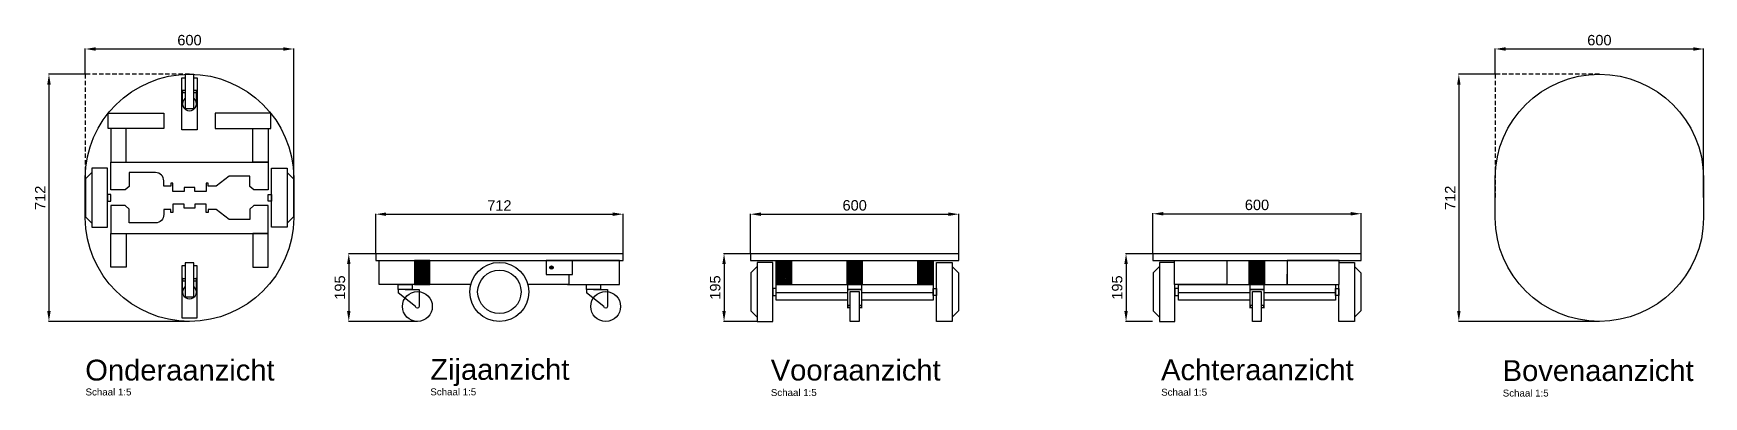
# Model space of a CAD drawing. Header units: millimetres. Extents: x -49 to 4758, y -117 to 930.
import ezdxf

# ---------------------------------------------------------------- set-up
doc = ezdxf.new("R2010")
doc.units = ezdxf.units.MM
doc.linetypes.add('DASHED', pattern=[19.05, 12.7, -6.35])
doc.styles.get("Standard").update_dxf_attribs({"font": 'Arial.ttf'})
doc.dimstyles.new('ISO-25', dxfattribs={"dimtxt": 2.5, "dimasz": 2.5, "dimexe": 1.25, "dimexo": 0.625, "dimtad": 1, "dimtxsty": 'Standard', "dimcen": 2.5, "dimadec": 0, "dimazin": 0, "dimtfac": 1, "dimtmove": 0, "dimatfit": 3, "dimfxl": 1, "dimarcsym": 0})
pattern_1 = [(45, (402.6974, 0), (-2.245064, 2.245064), [])]

# ---------------------------------------------------------------- blocks, each defined once
blk = doc.blocks.new('*D28')
at = {"color": 0, "lineweight": -2, "transparency": 16777216}
for p, q in [((99.4, 812), (-5.8, 812)), ((-4.5, 782), (-4.5, 130)), ((399.4, 100), (-5.8, 100))]:
    blk.add_line(p, q, dxfattribs=at)
at = {"color": 0, "transparency": 16777216}
for points in [[(-9.5, 782), (0.5, 782), (-4.5, 812)], [(-9.5, 130), (0.5, 130), (-4.5, 100)]]:
    blk.add_solid(points, dxfattribs=at)
at = {"layer": 'Defpoints', "color": 0, "transparency": 16777216}
for p in [(100, 812), (-4.5, 100), (400, 100)]:
    blk.add_point(p, dxfattribs=at)
at = {"color": 7, "transparency": 16777216, "insert": (-29.6, 456), "char_height": 30, "attachment_point": 5, "rotation": 90}
blk.add_mtext('712', dxfattribs=at)
blk = doc.blocks.new('*D29')
at = {"color": 0, "lineweight": -2, "transparency": 16777216}
for p, q in [((100, 812.6), (100, 885.9)), ((130, 884.7), (670, 884.7)), ((700, 456.6), (700, 885.9))]:
    blk.add_line(p, q, dxfattribs=at)
at = {"color": 0, "transparency": 16777216}
for points in [[(130, 889.7), (130, 879.7), (100, 884.7)], [(670, 889.7), (670, 879.7), (700, 884.7)]]:
    blk.add_solid(points, dxfattribs=at)
at = {"layer": 'Defpoints', "color": 0, "transparency": 16777216}
for p in [(700, 884.7), (100, 812), (700, 456)]:
    blk.add_point(p, dxfattribs=at)
at = {"color": 7, "transparency": 16777216, "insert": (400, 910), "char_height": 30, "attachment_point": 5}
blk.add_mtext('600', dxfattribs=at)
blk = doc.blocks.new('*D34')
at = {"color": 0, "lineweight": -2, "transparency": 16777216}
for p, q in [((936, 295.6), (936, 410.1)), ((966, 408.8), (1618, 408.8)), ((1648, 295.6), (1648, 410.1))]:
    blk.add_line(p, q, dxfattribs=at)
at = {"color": 0, "transparency": 16777216}
for points in [[(966, 413.8), (966, 403.8), (936, 408.8)], [(1618, 413.8), (1618, 403.8), (1648, 408.8)]]:
    blk.add_solid(points, dxfattribs=at)
at = {"layer": 'Defpoints', "color": 0, "transparency": 16777216}
for p in [(1648, 408.8), (936, 295), (1648, 295)]:
    blk.add_point(p, dxfattribs=at)
at = {"color": 7, "transparency": 16777216, "insert": (1292, 433.9), "char_height": 30, "attachment_point": 5}
blk.add_mtext('712', dxfattribs=at)
blk = doc.blocks.new('*D35')
at = {"color": 0, "lineweight": -2, "transparency": 16777216}
for p, q in [((935.4, 295), (857.3, 295)), ((858.5, 265), (858.5, 130)), ((1055.4, 100), (857.3, 100))]:
    blk.add_line(p, q, dxfattribs=at)
at = {"color": 0, "transparency": 16777216}
for points in [[(853.5, 265), (863.5, 265), (858.5, 295)], [(853.5, 130), (863.5, 130), (858.5, 100)]]:
    blk.add_solid(points, dxfattribs=at)
at = {"layer": 'Defpoints', "color": 0, "transparency": 16777216}
for p in [(936, 295), (858.5, 100), (1056, 100)]:
    blk.add_point(p, dxfattribs=at)
at = {"color": 7, "transparency": 16777216, "insert": (833.2, 197.5), "char_height": 30, "attachment_point": 5, "rotation": 90}
blk.add_mtext('195', dxfattribs=at)
blk = doc.blocks.new('*D36')
at = {"color": 0, "lineweight": -2, "transparency": 16777216}
for p, q in [((2014.7, 295.6), (2014.7, 410.1)), ((2044.7, 408.8), (2584.7, 408.8)), ((2614.7, 295.6), (2614.7, 410.1))]:
    blk.add_line(p, q, dxfattribs=at)
at = {"color": 0, "transparency": 16777216}
for points in [[(2044.7, 413.8), (2044.7, 403.8), (2014.7, 408.8)], [(2584.7, 413.8), (2584.7, 403.8), (2614.7, 408.8)]]:
    blk.add_solid(points, dxfattribs=at)
at = {"layer": 'Defpoints', "color": 0, "transparency": 16777216}
for p in [(2614.7, 408.8), (2014.7, 295), (2614.7, 295)]:
    blk.add_point(p, dxfattribs=at)
at = {"color": 7, "transparency": 16777216, "insert": (2314.7, 434.1), "char_height": 30, "attachment_point": 5}
blk.add_mtext('600', dxfattribs=at)
blk = doc.blocks.new('*D37')
at = {"color": 0, "lineweight": -2, "transparency": 16777216}
for p, q in [((2014.1, 295), (1937.5, 295)), ((1938.7, 265), (1938.7, 130)), ((2033.1, 100), (1937.5, 100))]:
    blk.add_line(p, q, dxfattribs=at)
at = {"color": 0, "transparency": 16777216}
for points in [[(1933.7, 265), (1943.7, 265), (1938.7, 295)], [(1933.7, 130), (1943.7, 130), (1938.7, 100)]]:
    blk.add_solid(points, dxfattribs=at)
at = {"layer": 'Defpoints', "color": 0, "transparency": 16777216}
for p in [(2014.7, 295), (1938.7, 100), (2033.7, 100)]:
    blk.add_point(p, dxfattribs=at)
at = {"color": 7, "transparency": 16777216, "insert": (1913.4, 197.5), "char_height": 30, "attachment_point": 5, "rotation": 90}
blk.add_mtext('195', dxfattribs=at)
blk = doc.blocks.new('*D38')
at = {"color": 0, "lineweight": -2, "transparency": 16777216}
for p, q in [((3172.7, 295.6), (3172.7, 411.3)), ((3202.7, 410.1), (3742.7, 410.1)), ((3772.7, 295.6), (3772.7, 411.3))]:
    blk.add_line(p, q, dxfattribs=at)
at = {"color": 0, "transparency": 16777216}
for points in [[(3202.7, 415.1), (3202.7, 405.1), (3172.7, 410.1)], [(3742.7, 415.1), (3742.7, 405.1), (3772.7, 410.1)]]:
    blk.add_solid(points, dxfattribs=at)
at = {"layer": 'Defpoints', "color": 0, "transparency": 16777216}
for p in [(3772.7, 410.1), (3172.7, 295), (3772.7, 295)]:
    blk.add_point(p, dxfattribs=at)
at = {"color": 7, "transparency": 16777216, "insert": (3472.7, 435.4), "char_height": 30, "attachment_point": 5}
blk.add_mtext('600', dxfattribs=at)
blk = doc.blocks.new('*D39')
at = {"color": 0, "lineweight": -2, "transparency": 16777216}
for p, q in [((3172, 295), (3094.5, 295)), ((3095.8, 265), (3095.8, 130)), ((3172, 100), (3094.5, 100))]:
    blk.add_line(p, q, dxfattribs=at)
at = {"color": 0, "transparency": 16777216}
for points in [[(3090.8, 265), (3100.8, 265), (3095.8, 295)], [(3090.8, 130), (3100.8, 130), (3095.8, 100)]]:
    blk.add_solid(points, dxfattribs=at)
at = {"layer": 'Defpoints', "color": 0, "transparency": 16777216}
for p in [(3172.7, 295), (3095.8, 100), (3172.7, 100)]:
    blk.add_point(p, dxfattribs=at)
at = {"color": 7, "transparency": 16777216, "insert": (3070.4, 197.5), "char_height": 30, "attachment_point": 5, "rotation": 90}
blk.add_mtext('195', dxfattribs=at)
blk = doc.blocks.new('*D42')
at = {"color": 0, "lineweight": -2, "transparency": 16777216}
for p, q in [((4157.6, 812), (4052.5, 812)), ((4053.7, 782), (4053.7, 130)), ((4457.6, 100), (4052.5, 100))]:
    blk.add_line(p, q, dxfattribs=at)
at = {"color": 0, "transparency": 16777216}
for points in [[(4048.7, 782), (4058.7, 782), (4053.7, 812)], [(4048.7, 130), (4058.7, 130), (4053.7, 100)]]:
    blk.add_solid(points, dxfattribs=at)
at = {"layer": 'Defpoints', "color": 0, "transparency": 16777216}
for p in [(4158.3, 812), (4053.7, 100), (4458.3, 100)]:
    blk.add_point(p, dxfattribs=at)
at = {"color": 7, "transparency": 16777216, "insert": (4028.7, 456), "char_height": 30, "attachment_point": 5, "rotation": 90}
blk.add_mtext('712', dxfattribs=at)
blk = doc.blocks.new('*D43')
at = {"color": 0, "lineweight": -2, "transparency": 16777216}
for p, q in [((4158.3, 812.6), (4158.3, 885.9)), ((4188.3, 884.7), (4728.3, 884.7)), ((4758.3, 456.6), (4758.3, 885.9))]:
    blk.add_line(p, q, dxfattribs=at)
at = {"color": 0, "transparency": 16777216}
for points in [[(4188.3, 889.7), (4188.3, 879.7), (4158.3, 884.7)], [(4728.3, 889.7), (4728.3, 879.7), (4758.3, 884.7)]]:
    blk.add_solid(points, dxfattribs=at)
at = {"layer": 'Defpoints', "color": 0, "transparency": 16777216}
for p in [(4758.3, 884.7), (4158.3, 812), (4758.3, 456)]:
    blk.add_point(p, dxfattribs=at)
at = {"color": 7, "transparency": 16777216, "insert": (4458.3, 910), "char_height": 30, "attachment_point": 5}
blk.add_mtext('600', dxfattribs=at)

msp = doc.modelspace()

# ---------------------------------------------------------------- hatches: boundary and pattern name
h = msp.add_hatch()
h.set_pattern_fill('ANSI31', color=256)
h.set_pattern_definition([(45, (136, 0), (-2.245064, 2.245064), [])])
h.paths.add_polyline_path([(1092, 275), (1048, 275), (1048, 206), (1056.263, 206), (1092, 206)])
h = msp.add_hatch()
h.set_pattern_fill('ANSI31', color=256)
h.set_pattern_definition(pattern_1)
h.paths.add_polyline_path([(2132.697, 275), (2088.697, 275), (2088.697, 206), (2132.697, 206)])
h.paths.add_polyline_path([(2540.697, 275), (2496.697, 275), (2496.697, 206), (2540.697, 206)])
h = msp.add_hatch()
h.set_pattern_fill('ANSI31', color=256)
h.set_pattern_definition(pattern_1)
h.paths.add_polyline_path([(2336.697, 275), (2292.697, 275), (2292.697, 206), (2336.697, 206)])
h = msp.add_hatch()
h.set_pattern_fill('ANSI31', color=256)
h.set_pattern_definition([(45, (736.798, 0), (-2.245064, 2.245064), [])])
h.paths.add_polyline_path([(3494.655, 275), (3450.655, 275), (3450.655, 206), (3494.655, 206)])

# ---------------------------------------------------------------- linework, layer by layer
at = {"color": 1, "linetype": 'DASHED'}
for p, q in [((400, 812), (100, 812)), ((100, 812), (100, 456)), ((4458.253, 812), (4158.253, 812)), ((4158.253, 812), (4158.253, 456))]:
    msp.add_line(p, q, dxfattribs=at)
for p, q in [((378.002, 727), (378.002, 767)), ((380.002, 727), (380.002, 767)), ((420.002, 727), (420.002, 767)), ((119, 529), (119, 383)), ((681, 529), (681, 383)), ((1437, 255), (1447, 255)), ((1442, 250), (1442, 260)), ((2033.697, 258), (2033.697, 112)), ((2595.697, 258), (2595.697, 112)), ((3191.655, 258), (3191.655, 112)), ((3753.655, 258), (3753.655, 112)), ((380.002, 185), (380.002, 225)), ((420.002, 185), (420.002, 225)), ((3494.655, 206), (3559.655, 206)), ((3559.655, 206), (3559.655, 235.749)), ((1001, 192), (1001, 182)), ((1543, 192), (1543, 182)), ((2088.697, 183.5), (2294.697, 183.5)), ((2334.697, 183.5), (2540.697, 183.5)), ((3246.655, 183.5), (3452.655, 183.5)), ((3492.655, 183.5), (3698.655, 183.5))]:
    msp.add_line(p, q)
for points in [[(100, 514, -0.99333333), (700, 514), (700, 398, -0.99333333), (100, 398), (100, 514)], [(4158.253, 514, -0.99333333), (4758.253, 514), (4758.253, 398, -0.99333333), (4158.253, 398), (4158.253, 514)], [(574, 488.5), (574, 518.5), (514, 518.5), (477, 489.5), (454, 489.5), (454, 498.5), (448, 498.5), (448, 474.5), (415, 474.5), (415, 485.5), (385, 485.5), (385, 474.5), (352, 474.5), (352, 498.5), (346, 498.5), (346, 489.5), (326, 489.5), (326, 504.5, 0.41421356), (302, 528.5), (226, 528.5), (226, 488.5), (215, 478.5), (174, 478.5), (174, 558.5), (626, 558.5), (626, 478.5), (585, 478.5), (574, 488.5)], [(574, 423.5), (574, 393.5), (514, 393.5), (477, 422.5), (454, 422.5), (454, 413.5), (448, 413.5), (448, 437.5), (415, 437.5), (415, 426.5), (385, 426.5), (385, 437.5), (352, 437.5), (352, 413.5), (346, 413.5), (346, 422.5), (326, 422.5), (326, 407.5, -0.41421356), (302, 383.5), (226, 383.5), (226, 423.5), (215, 433.5), (174, 433.5), (174, 353.5), (626, 353.5), (626, 433.5), (585, 433.5), (574, 423.5)], [(1021, 192), (1061, 192), (1061, 143, -1), (1051, 143), (1001, 182)], [(1563, 192), (1603, 192), (1603, 143, -1), (1593, 143), (1543, 182)]]:
    msp.add_lwpolyline(points, format="xyb")
for points in [[(412.502, 802), (422.002, 802), (422.002, 652), (378.002, 652), (378.002, 802), (387.502, 802)], [(387.502, 765), (380.002, 765), (380.002, 759), (387.502, 759)], [(412.502, 759), (420.002, 759), (420.002, 765), (412.502, 765)], [(164, 541), (119, 541), (119, 529), (101, 511), (101, 401), (119, 383), (119, 371), (164, 371), (164, 541)], [(636, 541), (681, 541), (681, 529), (699, 511), (699, 401), (681, 383), (681, 371), (636, 371), (636, 541)], [(387.502, 260), (378.002, 260), (378.002, 110), (422.002, 110), (422.002, 260), (412.502, 260)], [(1056.263, 206), (946, 206), (946, 275), (1056.263, 275)], [(1209.635, 206), (1092, 206), (1092, 275), (1492, 275)], [(1488, 206), (1638, 206), (1638, 275), (1488, 275)], [(2078.697, 270), (2033.697, 270), (2033.697, 258), (2015.697, 240), (2015.697, 130), (2033.697, 112), (2033.697, 100), (2078.697, 100), (2078.697, 270)], [(2550.697, 270), (2595.697, 270), (2595.697, 258), (2613.697, 240), (2613.697, 130), (2595.697, 112), (2595.697, 100), (2550.697, 100), (2550.697, 270)], [(3235.655, 270), (3191.655, 270), (3191.655, 258), (3173.655, 240), (3173.655, 130), (3191.655, 112), (3191.655, 100), (3236.655, 100), (3236.655, 206)], [(3709.655, 270), (3753.655, 270), (3753.655, 258), (3771.655, 240), (3771.655, 130), (3753.655, 112), (3753.655, 100), (3708.655, 100), (3708.655, 206)], [(387.502, 223), (380.002, 223), (380.002, 217), (387.502, 217)], [(412.502, 217), (420.002, 217), (420.002, 223), (412.502, 223)], [(1492, 235), (1492, 206), (1374.365, 206)], [(2294.697, 161), (2088.697, 161), (2088.697, 206), (2540.697, 206), (2540.697, 161), (2334.697, 161)], [(3452.655, 161), (3246.655, 161), (3246.655, 206), (3698.655, 206), (3698.655, 161), (3492.655, 161)], [(2294.697, 138), (2294.697, 192), (2334.697, 192), (2334.697, 138)], [(2302.197, 146), (2294.697, 146), (2294.697, 140), (2302.197, 140)], [(2327.197, 140), (2334.697, 140), (2334.697, 146), (2327.197, 146)], [(3452.655, 138), (3452.655, 192), (3492.655, 192), (3492.655, 138)], [(3460.155, 146), (3452.655, 146), (3452.655, 140), (3460.155, 140)], [(3485.155, 140), (3492.655, 140), (3492.655, 146), (3485.155, 146)]]:
    msp.add_lwpolyline(points)
for points in [[(387.502, 713), (412.502, 713), (412.502, 811), (387.502, 811)], [(166.213, 700), (326.213, 700), (326.213, 656), (166.213, 656)], [(633.792, 700), (473.792, 700), (473.792, 656), (633.792, 656)], [(174, 558.5), (218, 558.5), (218, 656), (174, 656)], [(626, 558.5), (582, 558.5), (582, 656), (626, 656)], [(174, 466), (164, 466), (164, 446), (174, 446)], [(626, 466), (636, 466), (636, 446), (626, 446)], [(174, 353.5), (218, 353.5), (218, 256), (174, 256)], [(626, 353.5), (582, 353.5), (582, 256), (626, 256)], [(936, 275), (1648, 275), (1648, 295), (936, 295)], [(2014.697, 275), (2614.697, 275), (2614.697, 295), (2014.697, 295)], [(3172.655, 275), (3772.655, 275), (3772.655, 295), (3172.655, 295)], [(387.502, 171), (412.502, 171), (412.502, 269), (387.502, 269)], [(1092, 275), (1048, 275), (1048, 206), (1092, 206)], [(1502, 275), (1427, 275), (1427, 235), (1502, 235)], [(2088.697, 275), (2132.697, 275), (2132.697, 206), (2088.697, 206)], [(2292.697, 275), (2336.697, 275), (2336.697, 206), (2292.697, 206)], [(2496.697, 275), (2540.697, 275), (2540.697, 206), (2496.697, 206)], [(3385.655, 206), (3235.655, 206), (3235.655, 275), (3385.655, 275)], [(3450.655, 275), (3494.655, 275), (3494.655, 206), (3450.655, 206)], [(3559.655, 206), (3709.655, 206), (3709.655, 275), (3559.655, 275)], [(1001, 206), (1041, 206), (1041, 192), (1001, 192)], [(1543, 206), (1583, 206), (1583, 192), (1543, 192)], [(2088.697, 195), (2078.697, 195), (2078.697, 175), (2088.697, 175)], [(2294.697, 206), (2334.697, 206), (2334.697, 192), (2294.697, 192)], [(2540.697, 195), (2550.697, 195), (2550.697, 175), (2540.697, 175)], [(3246.655, 195), (3236.655, 195), (3236.655, 175), (3246.655, 175)], [(3452.655, 206), (3492.655, 206), (3492.655, 192), (3452.655, 192)], [(3698.655, 195), (3708.655, 195), (3708.655, 175), (3698.655, 175)], [(2302.197, 186), (2327.197, 186), (2327.197, 100), (2302.197, 100)], [(3460.155, 186), (3485.155, 186), (3485.155, 100), (3460.155, 100)]]:
    msp.add_lwpolyline(points, close=True)
for centre, radius in [((1292, 185), 85), ((1292, 185), 62.5), ((1442, 255), 5), ((1056, 143), 43), ((1598, 143), 43)]:
    msp.add_circle(centre, radius)
for centre in [(400.002, 727), (400.002, 185)]:
    msp.add_arc(centre, 20, 128.682187, 51.317813)

# ---------------------------------------------------------------- texts
at = {"color": 7}
for s, p in [('Onderaanzicht', (100, -70.304)), ('Zijaanzicht', (1093.013, -68.364)), ('Vooraanzicht', (2073.134, -70.291)), ('Achteraanzicht', (3196.672, -69.361)), ('Bovenaanzicht', (4179.891, -71.778))]:
    msp.add_text(s, height=60, dxfattribs=at).set_placement(p)
for p in [(100.825, -113.355), (1093.248, -113.031), (2073.369, -114.958), (3196.907, -114.028), (4180.126, -116.446)]:
    msp.add_text('Schaal 1:5', height=20).set_placement(p)

# ---------------------------------------------------------------- dimensions: what is measured, and where the dimension line sits
at = {"color": 1}
for base, p1, p2, picture, middle in [((700, 884.661), (100, 812), (700, 456), '*D29', (400, 909.978)), ((4758.253, 884.661), (4158.253, 812), (4758.253, 456), '*D43', (4458.253, 909.978)), ((1648, 408.812), (936, 295), (1648, 295), '*D34', (1292, 433.873)), ((2614.697, 408.812), (2014.697, 295), (2614.697, 295), '*D36', (2314.697, 434.129)), ((3772.655, 410.062), (3172.655, 295), (3772.655, 295), '*D38', (3472.655, 435.379))]:
    dim = msp.add_linear_dim(base=base, p1=p1, p2=p2, dimstyle='ISO-25', override={"dimtxt": 30, "dimasz": 30, "dimgap": 10, "dimclrt": 7}, dxfattribs=at)
    dim.commit()
    dim.dimension.update_dxf_attribs({"geometry": picture, "text_midpoint": middle})
for base, p1, p2, picture, middle in [((-4.523, 100), (100, 812), (400, 100), '*D28', (-4.523, 456)), ((4053.731, 100), (4158.253, 812), (4458.253, 100), '*D42', (4053.731, 456)), ((1938.718, 100), (2014.697, 295), (2033.697, 100), '*D37', (1938.718, 197.5)), ((3095.753, 100), (3172.655, 295), (3172.655, 100), '*D39', (3095.753, 197.5))]:
    dim = msp.add_linear_dim(base=base, p1=p1, p2=p2, angle=90, dimstyle='ISO-25', override={"dimtxt": 30, "dimasz": 30, "dimgap": 10, "dimclrt": 7}, dxfattribs=at)
    dim.commit()
    dim.dimension.update_dxf_attribs({"geometry": picture, "text_midpoint": middle, "dimtype": 160})
dim = msp.add_linear_dim(base=(858.531, 100), p1=(936, 295), p2=(1056, 100), angle=90, dimstyle='ISO-25', override={"dimtxt": 30, "dimasz": 30, "dimgap": 10, "dimclrt": 7}, dxfattribs=at)
dim.commit()
dim.dimension.update_dxf_attribs({"geometry": '*D35', "text_midpoint": (833.214, 197.5)})

doc.saveas('drawing.dxf')
